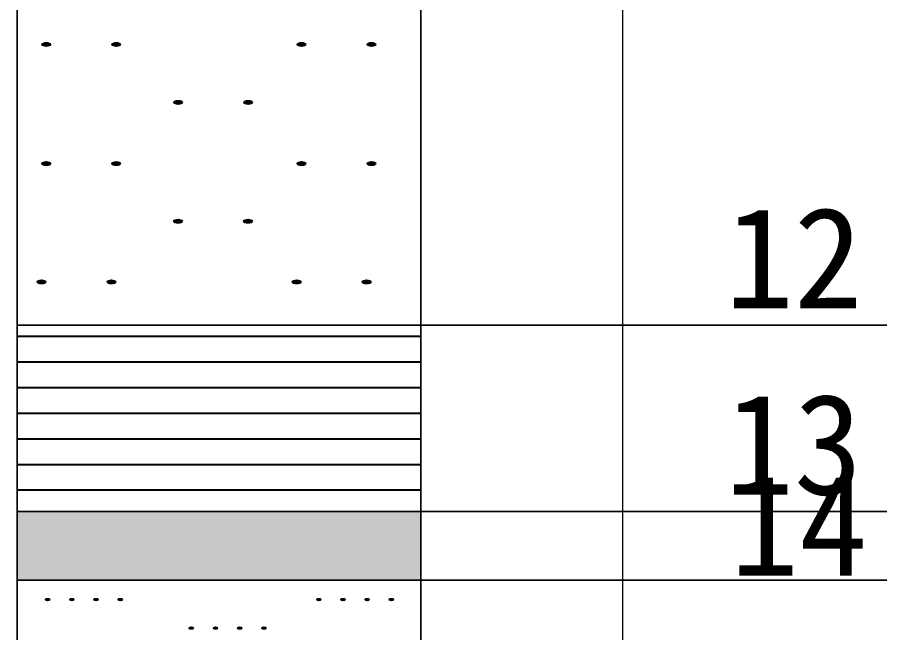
# Model space of a CAD drawing. Header units: millimetres. Extents: x -182 to 395, y -757 to 122.
# Drawn here: x -120.23 to -98.86, y -272.09 to -256.84 of the extents above; entities that cross this region are included whole.
import ezdxf

# ---------------------------------------------------------------- set-up
doc = ezdxf.new("R2010")
doc.units = ezdxf.units.MM
for name, color, linetype in [('KY1WT', 7, 'Continuous'), ('KY2WL', 7, 'Continuous'), ('KY6WL', 7, 'Continuous'), ('岩性描述WT', 7, 'Continuous')]:
    doc.layers.add(name, color=color, linetype=linetype)
doc.styles.get("Standard").update_dxf_attribs({"font": ''})
doc.styles.get('Standard').set_extended_font_data('SimSun')

msp = doc.modelspace()

# ---------------------------------------------------------------- hatches: boundary and pattern name
at = {"layer": 'KY1WT', "lineweight": -3}
h = msp.add_hatch(dxfattribs=at)
h.set_pattern_fill('LINE', color=256, scale=0.5, style=0)
h.set_pattern_definition([(0, (-2930.216, -667.97014), (0, 0.635), [])])
h.paths.add_polyline_path([(-120.228, -264.468), (-120.228, -269.088), (-110.228, -269.088), (-110.228, -264.468)])
msp.add_hatch(color=256, dxfattribs=at).paths.add_polyline_path([(-120.228, -269.088), (-120.228, -270.788), (-110.228, -270.788), (-110.228, -269.088)])
at = {"layer": 'KY2WL'}
h = msp.add_hatch(color=256, dxfattribs=at)
edge = h.paths.add_edge_path()
edge.add_ellipse((-119.508, -257.514), major_axis=(0.1, 0), ratio=0.4, start_angle=0, end_angle=180)
edge.add_ellipse((-119.508, -257.514), major_axis=(-0.1, 0), ratio=0.4, start_angle=0, end_angle=180)
h = msp.add_hatch(color=256, dxfattribs=at)
edge = h.paths.add_edge_path()
edge.add_ellipse((-117.775, -257.514), major_axis=(0.1, 0), ratio=0.4, start_angle=0, end_angle=180)
edge.add_ellipse((-117.775, -257.514), major_axis=(-0.1, 0), ratio=0.4, start_angle=0, end_angle=180)
h = msp.add_hatch(color=256, dxfattribs=at)
edge = h.paths.add_edge_path()
edge.add_ellipse((-113.185, -257.514), major_axis=(0.1, 0), ratio=0.4, start_angle=0, end_angle=180)
edge.add_ellipse((-113.185, -257.514), major_axis=(-0.1, 0), ratio=0.4, start_angle=0, end_angle=180)
h = msp.add_hatch(color=256, dxfattribs=at)
edge = h.paths.add_edge_path()
edge.add_ellipse((-111.451, -257.514), major_axis=(0.1, 0), ratio=0.4, start_angle=0, end_angle=180)
edge.add_ellipse((-111.451, -257.514), major_axis=(-0.1, 0), ratio=0.4, start_angle=0, end_angle=180)
h = msp.add_hatch(color=256, dxfattribs=at)
edge = h.paths.add_edge_path()
edge.add_ellipse((-116.24, -258.95), major_axis=(-0.1, 0), ratio=0.4, start_angle=180, end_angle=360)
edge.add_ellipse((-116.24, -258.95), major_axis=(-0.1, 0), ratio=0.4, start_angle=0, end_angle=180)
h = msp.add_hatch(color=256, dxfattribs=at)
edge = h.paths.add_edge_path()
edge.add_ellipse((-114.507, -258.95), major_axis=(-0.1, 0), ratio=0.4, start_angle=180, end_angle=360)
edge.add_ellipse((-114.507, -258.95), major_axis=(-0.1, 0), ratio=0.4, start_angle=0, end_angle=180)
h = msp.add_hatch(color=256, dxfattribs=at)
edge = h.paths.add_edge_path()
edge.add_ellipse((-119.508, -260.465), major_axis=(0.1, 0), ratio=0.4, start_angle=0, end_angle=180)
edge.add_ellipse((-119.508, -260.465), major_axis=(-0.1, 0), ratio=0.4, start_angle=0, end_angle=180)
h = msp.add_hatch(color=256, dxfattribs=at)
edge = h.paths.add_edge_path()
edge.add_ellipse((-117.775, -260.465), major_axis=(0.1, 0), ratio=0.4, start_angle=0, end_angle=180)
edge.add_ellipse((-117.775, -260.465), major_axis=(-0.1, 0), ratio=0.4, start_angle=0, end_angle=180)
h = msp.add_hatch(color=256, dxfattribs=at)
edge = h.paths.add_edge_path()
edge.add_ellipse((-113.185, -260.465), major_axis=(0.1, 0), ratio=0.4, start_angle=0, end_angle=180)
edge.add_ellipse((-113.185, -260.465), major_axis=(-0.1, 0), ratio=0.4, start_angle=0, end_angle=180)
h = msp.add_hatch(color=256, dxfattribs=at)
edge = h.paths.add_edge_path()
edge.add_ellipse((-111.451, -260.465), major_axis=(0.1, 0), ratio=0.4, start_angle=0, end_angle=180)
edge.add_ellipse((-111.451, -260.465), major_axis=(-0.1, 0), ratio=0.4, start_angle=0, end_angle=180)
h = msp.add_hatch(color=256, dxfattribs=at)
edge = h.paths.add_edge_path()
edge.add_ellipse((-116.244, -261.894), major_axis=(0.1, 0), ratio=0.4, start_angle=0, end_angle=180)
edge.add_ellipse((-116.244, -261.894), major_axis=(-0.1, 0), ratio=0.4, start_angle=0, end_angle=180)
h = msp.add_hatch(color=256, dxfattribs=at)
edge = h.paths.add_edge_path()
edge.add_ellipse((-114.511, -261.894), major_axis=(0.1, 0), ratio=0.4, start_angle=0, end_angle=180)
edge.add_ellipse((-114.511, -261.894), major_axis=(-0.1, 0), ratio=0.4, start_angle=0, end_angle=180)
h = msp.add_hatch(color=256, dxfattribs=at)
edge = h.paths.add_edge_path()
edge.add_ellipse((-119.628, -263.399), major_axis=(-0.1, 0), ratio=0.4, start_angle=180, end_angle=360)
edge.add_ellipse((-119.628, -263.399), major_axis=(0.1, 0), ratio=0.4, start_angle=180, end_angle=360)
h = msp.add_hatch(color=256, dxfattribs=at)
edge = h.paths.add_edge_path()
edge.add_ellipse((-117.895, -263.399), major_axis=(-0.1, 0), ratio=0.4, start_angle=180, end_angle=360)
edge.add_ellipse((-117.895, -263.399), major_axis=(0.1, 0), ratio=0.4, start_angle=180, end_angle=360)
h = msp.add_hatch(color=256, dxfattribs=at)
edge = h.paths.add_edge_path()
edge.add_ellipse((-113.305, -263.399), major_axis=(-0.1, 0), ratio=0.4, start_angle=180, end_angle=360)
edge.add_ellipse((-113.305, -263.399), major_axis=(0.1, 0), ratio=0.4, start_angle=180, end_angle=360)
h = msp.add_hatch(color=256, dxfattribs=at)
edge = h.paths.add_edge_path()
edge.add_ellipse((-111.572, -263.399), major_axis=(-0.1, 0), ratio=0.4, start_angle=180, end_angle=360)
edge.add_ellipse((-111.572, -263.399), major_axis=(0.1, 0), ratio=0.4, start_angle=180, end_angle=360)
h = msp.add_hatch(color=256, dxfattribs=at)
edge = h.paths.add_edge_path()
edge.add_ellipse((-119.475, -271.271), major_axis=(0.05, 0), ratio=0.4, start_angle=0, end_angle=180)
edge.add_ellipse((-119.475, -271.271), major_axis=(-0.05, 0), ratio=0.4, start_angle=0, end_angle=180)
h = msp.add_hatch(color=256, dxfattribs=at)
edge = h.paths.add_edge_path()
edge.add_ellipse((-118.875, -271.271), major_axis=(0.05, 0), ratio=0.4, start_angle=0, end_angle=180)
edge.add_ellipse((-118.875, -271.271), major_axis=(-0.05, 0), ratio=0.4, start_angle=0, end_angle=180)
h = msp.add_hatch(color=256, dxfattribs=at)
edge = h.paths.add_edge_path()
edge.add_ellipse((-118.275, -271.271), major_axis=(0.05, 0), ratio=0.4, start_angle=0, end_angle=180)
edge.add_ellipse((-118.275, -271.271), major_axis=(-0.05, 0), ratio=0.4, start_angle=0, end_angle=180)
h = msp.add_hatch(color=256, dxfattribs=at)
edge = h.paths.add_edge_path()
edge.add_ellipse((-117.675, -271.271), major_axis=(0.05, 0), ratio=0.4, start_angle=0, end_angle=180)
edge.add_ellipse((-117.675, -271.271), major_axis=(-0.05, 0), ratio=0.4, start_angle=0, end_angle=180)
h = msp.add_hatch(color=256, dxfattribs=at)
edge = h.paths.add_edge_path()
edge.add_ellipse((-112.758, -271.271), major_axis=(0.05, 0), ratio=0.4, start_angle=0, end_angle=180)
edge.add_ellipse((-112.758, -271.271), major_axis=(-0.05, 0), ratio=0.4, start_angle=0, end_angle=180)
h = msp.add_hatch(color=256, dxfattribs=at)
edge = h.paths.add_edge_path()
edge.add_ellipse((-112.158, -271.271), major_axis=(0.05, 0), ratio=0.4, start_angle=0, end_angle=180)
edge.add_ellipse((-112.158, -271.271), major_axis=(-0.05, 0), ratio=0.4, start_angle=0, end_angle=180)
h = msp.add_hatch(color=256, dxfattribs=at)
edge = h.paths.add_edge_path()
edge.add_ellipse((-111.558, -271.271), major_axis=(0.05, 0), ratio=0.4, start_angle=0, end_angle=180)
edge.add_ellipse((-111.558, -271.271), major_axis=(-0.05, 0), ratio=0.4, start_angle=0, end_angle=180)
h = msp.add_hatch(color=256, dxfattribs=at)
edge = h.paths.add_edge_path()
edge.add_ellipse((-110.958, -271.271), major_axis=(0.05, 0), ratio=0.4, start_angle=0, end_angle=180)
edge.add_ellipse((-110.958, -271.271), major_axis=(-0.05, 0), ratio=0.4, start_angle=0, end_angle=180)
h = msp.add_hatch(color=256, dxfattribs=at)
edge = h.paths.add_edge_path()
edge.add_ellipse((-115.917, -271.979), major_axis=(0.05, 0), ratio=0.4, start_angle=0, end_angle=180)
edge.add_ellipse((-115.917, -271.979), major_axis=(-0.05, 0), ratio=0.4, start_angle=0, end_angle=180)
h = msp.add_hatch(color=256, dxfattribs=at)
edge = h.paths.add_edge_path()
edge.add_ellipse((-115.917, -271.979), major_axis=(0.05, 0), ratio=0.4, start_angle=0, end_angle=180)
edge.add_ellipse((-115.917, -271.979), major_axis=(-0.05, 0), ratio=0.4, start_angle=0, end_angle=180)
h = msp.add_hatch(color=256, dxfattribs=at)
edge = h.paths.add_edge_path()
edge.add_ellipse((-115.317, -271.979), major_axis=(0.05, 0), ratio=0.4, start_angle=0, end_angle=180)
edge.add_ellipse((-115.317, -271.979), major_axis=(-0.05, 0), ratio=0.4, start_angle=0, end_angle=180)
h = msp.add_hatch(color=256, dxfattribs=at)
edge = h.paths.add_edge_path()
edge.add_ellipse((-115.317, -271.979), major_axis=(0.05, 0), ratio=0.4, start_angle=0, end_angle=180)
edge.add_ellipse((-115.317, -271.979), major_axis=(-0.05, 0), ratio=0.4, start_angle=0, end_angle=180)
h = msp.add_hatch(color=256, dxfattribs=at)
edge = h.paths.add_edge_path()
edge.add_ellipse((-114.717, -271.979), major_axis=(0.05, 0), ratio=0.4, start_angle=0, end_angle=180)
edge.add_ellipse((-114.717, -271.979), major_axis=(-0.05, 0), ratio=0.4, start_angle=0, end_angle=180)
h = msp.add_hatch(color=256, dxfattribs=at)
edge = h.paths.add_edge_path()
edge.add_ellipse((-114.717, -271.979), major_axis=(0.05, 0), ratio=0.4, start_angle=0, end_angle=180)
edge.add_ellipse((-114.717, -271.979), major_axis=(-0.05, 0), ratio=0.4, start_angle=0, end_angle=180)
h = msp.add_hatch(color=256, dxfattribs=at)
edge = h.paths.add_edge_path()
edge.add_ellipse((-114.117, -271.979), major_axis=(0.05, 0), ratio=0.4, start_angle=0, end_angle=180)
edge.add_ellipse((-114.117, -271.979), major_axis=(-0.05, 0), ratio=0.4, start_angle=0, end_angle=180)
h = msp.add_hatch(color=256, dxfattribs=at)
edge = h.paths.add_edge_path()
edge.add_ellipse((-114.117, -271.979), major_axis=(0.05, 0), ratio=0.4, start_angle=0, end_angle=180)
edge.add_ellipse((-114.117, -271.979), major_axis=(-0.05, 0), ratio=0.4, start_angle=0, end_angle=180)

# ---------------------------------------------------------------- linework, layer by layer
at = {"lineweight": 20}
for p, q in [((-120.228, 10.812), (-120.228, -302.248)), ((-110.228, -100.788), (-110.228, -302.248))]:
    msp.add_line(p, q, dxfattribs=at)
at = {"layer": 'KY2WL', "lineweight": 20}
for p, q in [((-120.228, -264.468), (-35.228, -264.468)), ((-109.228, -264.468), (-120.228, -264.468)), ((-50.228, -264.468), (-109.228, -264.468)), ((-120.228, -269.088), (-35.228, -269.088)), ((-109.228, -269.088), (-120.228, -269.088)), ((-50.228, -269.088), (-109.228, -269.088)), ((-120.228, -270.788), (-35.228, -270.788)), ((-109.228, -270.788), (-120.228, -270.788)), ((-50.228, -270.788), (-109.228, -270.788))]:
    msp.add_line(p, q, dxfattribs=at)
at = {"layer": 'KY2WL'}
for centre in [(-119.508, -257.514), (-117.775, -257.514), (-113.185, -257.514), (-111.451, -257.514), (-116.24, -258.95), (-114.507, -258.95), (-119.508, -260.465), (-117.775, -260.465), (-113.185, -260.465), (-111.451, -260.465), (-116.244, -261.894), (-114.511, -261.894), (-119.628, -263.399), (-117.895, -263.399), (-113.305, -263.399), (-111.572, -263.399)]:
    msp.add_ellipse(centre, major_axis=(-0.1, 0), ratio=0.4, start_param=3.141593, end_param=9.424778, dxfattribs=at)
for centre in [(-119.475, -271.271), (-118.875, -271.271), (-118.275, -271.271), (-117.675, -271.271), (-112.758, -271.271), (-112.158, -271.271), (-111.558, -271.271), (-110.958, -271.271), (-115.917, -271.979), (-115.917, -271.979), (-115.317, -271.979), (-115.317, -271.979), (-114.717, -271.979), (-114.717, -271.979), (-114.117, -271.979), (-114.117, -271.979)]:
    msp.add_ellipse(centre, major_axis=(0.05, 0), ratio=0.4, dxfattribs=at)
at = {"layer": 'KY6WL', "lineweight": 20}
for p, q in [((-120.228, -345.788), (-120.228, 10.812)), ((-110.228, -345.788), (-110.228, 10.812)), ((-105.228, -345.788), (-105.228, 10.812))]:
    msp.add_line(p, q, dxfattribs=at)

# ---------------------------------------------------------------- texts
at = {"layer": '岩性描述WT', "lineweight": -3}
for s, p in [('12', (-102.69, -264.05)), ('13', (-102.69, -268.67)), ('14', (-102.561, -270.68))]:
    msp.add_text(s, height=2.5, dxfattribs=at).set_placement(p)

doc.saveas('drawing.dxf')
